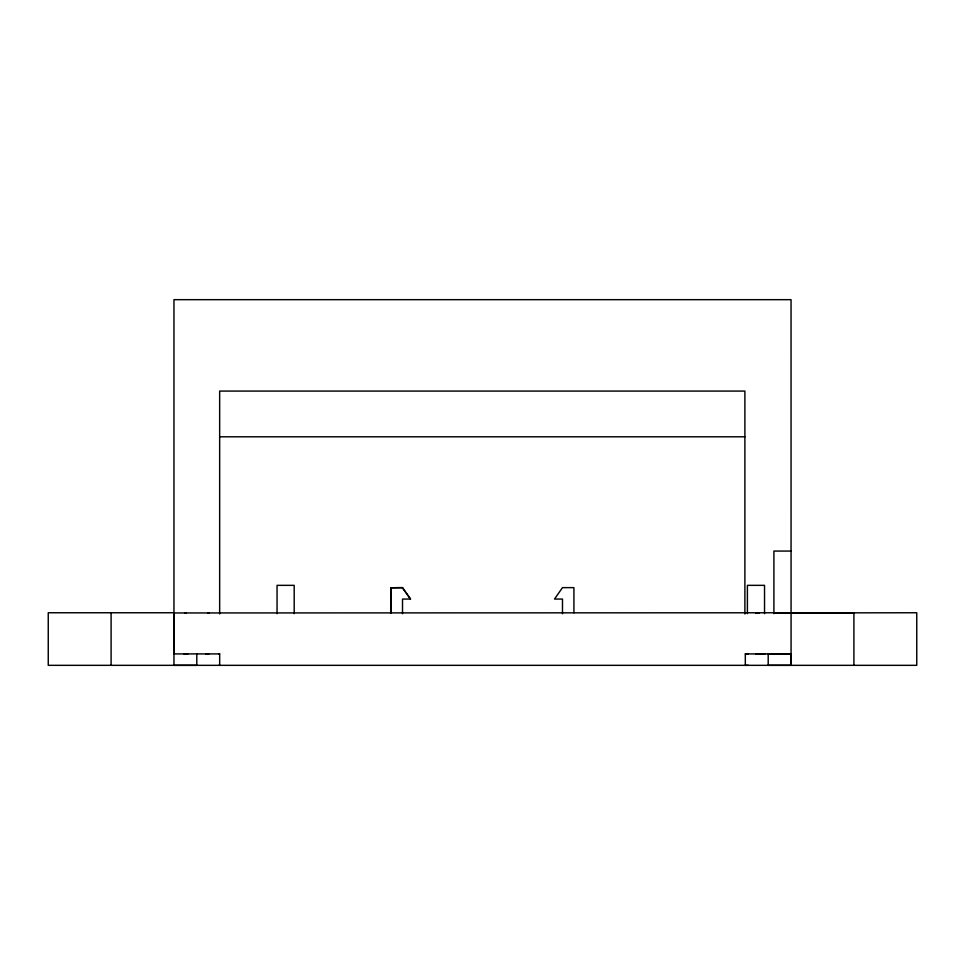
<?xml version="1.0" encoding="UTF-8"?>
<svg xmlns="http://www.w3.org/2000/svg" width="965" height="965" viewBox="0 0 965 965"><rect width="100%" height="100%" fill="white"/><g stroke="black" fill="none" stroke-linecap="round" stroke-linejoin="round"><path stroke-width="1.45" d="M748.382 653.896L745.318 653.908L745.318 665.331L748.382 665.331M791.071 665.331L791.071 653.896L768.2 653.896L768.2 665.319L791.071 665.331L791.047 299.669L173.953 299.669L173.953 665.331L196.8 665.331L196.8 653.896M391.03 612.896L390.982 587.745L402.514 587.637L410.511 599.06L402.514 599.06L402.514 613.752M390.982 587.745L402.514 587.637M773.906 612.956L916.75 612.751L916.75 665.331L48.25 665.331L48.25 612.751L173.953 612.751M208.947 653.908L205.69 653.908M219.658 436.795L744.884 436.795M791.047 551.063L773.906 551.063L773.906 613.668M187.91 653.908L184.231 653.908L185.919 653.908M757.308 653.896L755.619 653.908L764.943 653.908M218.886 665.331L219.67 665.331L219.67 653.908L173.941 653.908L173.953 612.956L853.904 612.751L853.904 665.331M745.318 653.908L791.047 653.908M218.886 653.908L219.67 653.908M402.417 587.745L410.511 599.06M764.533 613.668L764.533 585.345L747.393 585.345L747.393 613.668M744.884 613.957L744.884 391.078L219.658 391.078L219.658 613.957M573.922 612.835L573.922 587.637L562.486 587.637L554.489 599.06L562.486 599.06L562.486 613.752M391.078 587.637L391.078 612.835M294.192 613.668L294.192 585.345L277.052 585.345L277.052 613.668M111.096 612.751L111.096 665.331M756.053 612.944L759.31 612.956L756.053 612.944M780.769 612.956L777.078 612.956L780.769 612.956M780.769 653.908L779.081 653.908L780.769 653.908M184.665 612.944L185.919 612.944L184.665 612.944M209.381 612.944L207.692 612.956L209.381 612.944"/></g></svg>
